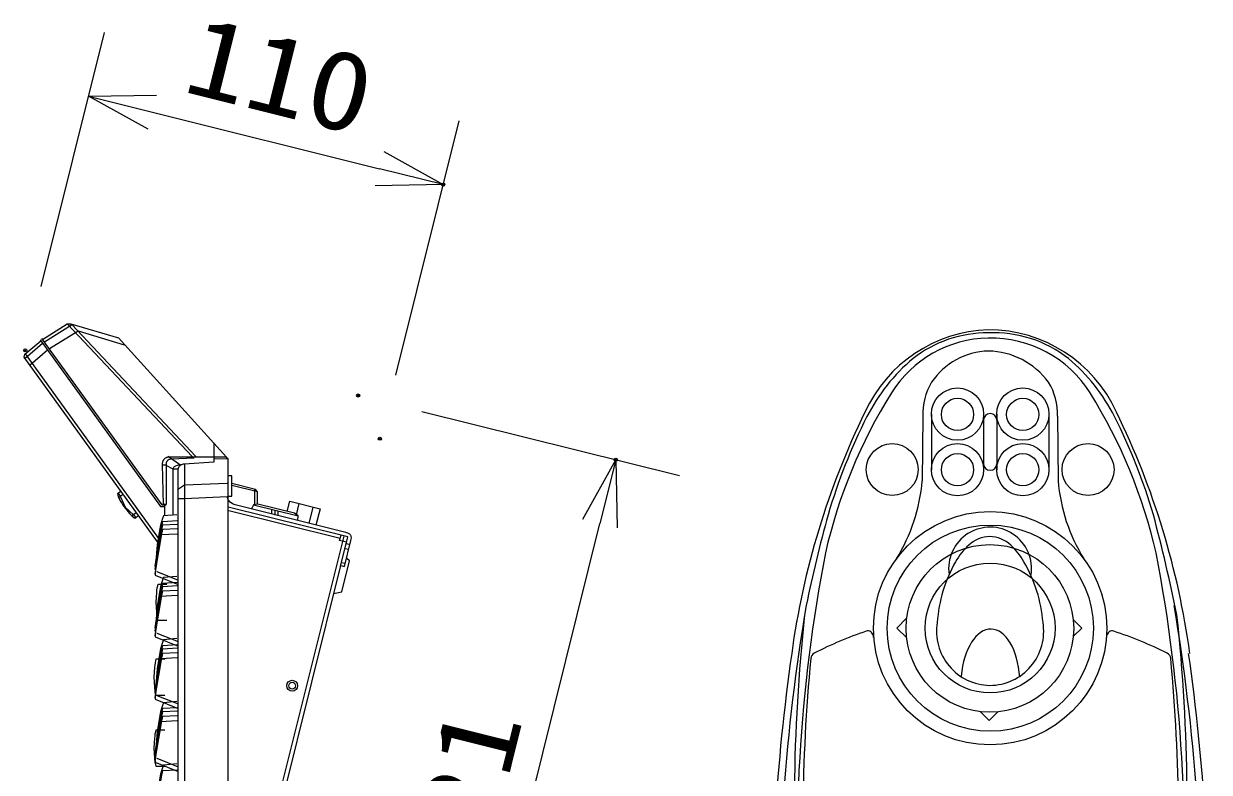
# Model space of a CAD drawing. Units: millimetres, scale not verified. Extents: x -63 to 63, y -56 to 57.
# Drawn here: x -13.68 to 22.41, y 9.16 to 31.95 of the extents above; entities that cross this region are included whole.
import ezdxf
from ezdxf.enums import TextEntityAlignment as Align

# ---------------------------------------------------------------- set-up
doc = ezdxf.new("R2010")
doc.units = ezdxf.units.MM
doc.header["$LTSCALE"] = 0.189787
doc.header["$PDMODE"] = 32
doc.header["$PDSIZE"] = 0.0949
for name, color, linetype in [('0-2_GAIKEI', 1, 'Continuous'), ('0-3_WAKU', 7, 'Continuous'), ('0-4_DEFPOINTS', 7, 'Continuous')]:
    doc.layers.add(name, color=color, linetype=linetype)
doc.styles.add('ＭＳ ゴシック', font='')
doc.styles.get('ＭＳ ゴシック').set_extended_font_data('MS Gothic')

# ---------------------------------------------------------------- blocks, each defined once
blk = doc.blocks.new('_OPEN30')
at = {"layer": '0-3_WAKU'}
blk.add_line((0, 0), (-1, 0), dxfattribs=at)
blk.add_lwpolyline([(-1, 0.26795), (0, 0), (-1, -0.26795)], dxfattribs=at)

msp = doc.modelspace()

# ---------------------------------------------------------------- linework, layer by layer
at = {"layer": '0-2_GAIKEI', "color": 7}
for p, q in [((-13.1144, 22.342), (-12.3596, 22.8137)), ((-13.0487, 22.2653), (-12.2232, 22.7789)), ((-12.3596, 22.8137), (-12.2517, 22.8136)), ((-12.338, 22.7925), (-8.5583, 18.7769)), ((-12.2517, 22.8136), (-10.7963, 22.3856)), ((-12.2203, 22.7923), (-8.4404, 18.7769)), ((-12.8988, 22.0607), (-12.0276, 22.5996)), ((-12.0276, 22.5996), (-10.6214, 22.1784)), ((-10.7963, 22.3856), (-7.5088, 18.7556)), ((-13.6474, 21.8892), (-13.1603, 22.3005)), ((-13.64, 21.7723), (-13.1095, 22.2239)), ((-13.4903, 21.5677), (-12.9596, 22.0195)), ((-13.1801, 22.3309), (-9.5153, 17.2532)), ((-13.1398, 22.3725), (-9.4778, 17.3068)), ((-13.6692, 21.8026), (-13.6474, 21.8892)), ((-9.6124, 16.1743), (-13.6692, 21.8026)), ((-9.5685, 16.2767), (-13.6253, 21.9053)), ((13.6833, 19.9994), (13.6676, 18.0377)), ((17.7905, 19.9994), (17.8063, 18.0377)), ((-7.8978, 19.1882), (-7.8978, 18.6051)), ((-8.8983, 18.5008), (-9.2838, 18.7715)), ((-9.2348, 18.7677), (-7.5304, 18.7677)), ((-8.492, 18.7197), (-9.1899, 18.6989)), ((-7.8978, 18.7096), (-7.4734, 18.7093)), ((-9.0025, 18.3862), (-9.1379, 18.3861)), ((-9.0025, 17.7717), (-8.7835, 17.9085)), ((-8.7835, 17.9085), (-7.4918, 17.9592)), ((-6.5695, 17.6949), (-7.3499, 17.8895)), ((-6.6298, 17.7708), (-7.347, 17.9499)), ((-6.6481, 17.3061), (-6.6485, 17.7697)), ((-8.7835, 17.4916), (-9.0025, 17.4916)), ((-7.4918, 17.5526), (-8.7835, 17.4916)), ((-7.4734, 17.5143), (-7.4734, 3.7279)), ((-6.5522, 17.3249), (-6.6911, 17.3045)), ((-5.444, 17.0487), (-6.5522, 17.3249)), ((-5.6624, 17.1031), (-5.5851, 17.4131)), ((-5.5851, 17.4131), (-4.6612, 17.1826)), ((-5.3785, 16.9955), (-5.2926, 17.3399)), ((-9.5153, 17.2532), (-9.3857, 17.2532)), ((-9.4778, 17.3068), (-9.3483, 17.3071)), ((-9.3825, 16.9838), (-9.3825, 17.3134)), ((-4.0511, 16.2765), (-7.4782, 17.1314)), ((-3.8179, 16.3288), (-7.4576, 17.2364)), ((-6.6911, 17.3045), (-6.7527, 17.1797)), ((-6.6911, 17.3045), (-5.3309, 16.9653)), ((-6.1286, 17.0181), (-6.1301, 17.1587)), ((-6.0309, 16.9937), (-6.0325, 17.1345)), ((-5.9334, 16.9696), (-5.935, 17.11)), ((-5.3309, 16.9653), (-5.444, 17.0487)), ((-5.3348, 16.8264), (-5.3309, 16.9653)), ((-4.8793, 17.2368), (-5.0039, 16.7376)), ((-4.6612, 17.1826), (-4.7857, 16.6832)), ((-3.9393, 16.3533), (-7.1914, 3.3092)), ((-4.0423, 15.4294), (-3.8179, 16.3288)), ((-3.8975, 15.9797), (-3.7886, 15.9526)), ((-3.8607, 16.1279), (-3.7519, 16.1007)), ((-4.0043, 15.551), (-3.8955, 15.5239)), ((-3.7609, 15.6027), (-3.8472, 15.6739)), ((-7.9965, -0.46), (-4.0283, 15.456))]:
    msp.add_line(p, q, dxfattribs=at)
at = {"layer": '0-2_GAIKEI'}
for p, q in [((13.9486, 20.0664), (13.9486, 18.3731)), ((15.538, 20.0664), (15.538, 18.3731)), ((15.9358, 20.0664), (15.9358, 18.3731)), ((17.5252, 20.0664), (17.5252, 18.3731)), ((-10.6581, 17.6182), (-10.8049, 17.5123)), ((-10.5902, 17.236), (-10.338, 17.0041)), ((-10.2572, 17.062), (-10.404, 16.9561)), ((-10.338, 17.0041), (-10.2738, 16.9145)), ((-10.2977, 16.8974), (-10.1878, 16.9766)), ((-9.4508, 16.798), (-9.0068, 16.8222)), ((-9.4507, 16.6957), (-9.0068, 16.7203)), ((-9.5187, 16.4006), (-9.0068, 16.4246)), ((-9.4507, 16.5592), (-9.0069, 16.5836)), ((-9.6323, 15.2754), (-8.9849, 15.0144)), ((-9.4508, 14.9227), (-9.0069, 14.9472)), ((-9.4508, 14.8205), (-9.0068, 14.845)), ((-9.519, 14.5253), (-9.0068, 14.5492)), ((-9.4507, 14.6841), (-9.0069, 14.7085)), ((-9.6323, 13.4007), (-8.9849, 13.1393)), ((-9.4507, 13.0267), (-9.0068, 13.051)), ((-9.5189, 12.6292), (-9.0068, 12.6535)), ((-9.4507, 12.7878), (-9.0068, 12.8124)), ((-9.4506, 12.9244), (-9.0072, 12.9489)), ((-9.6503, 12.6127), (-9.3847, 12.6126)), ((-9.678, 11.3906), (-8.9849, 11.1065)), ((-9.678, 11.3906), (-8.9849, 11.1065)), ((-9.6324, 11.5042), (-8.9849, 11.2432)), ((-9.4508, 11.0075), (-9.0068, 11.0319)), ((-9.4508, 10.8712), (-9.0068, 10.8956)), ((-9.4507, 11.1096), (-9.0068, 11.1342)), ((-9.519, 10.7123), (-9.0068, 10.7364)), ((-9.6324, 9.5874), (-8.9849, 9.326)), ((-9.4507, 9.2122), (-9.0068, 9.2366))]:
    msp.add_line(p, q, dxfattribs=at)
at = {"layer": '0-2_GAIKEI', "color": 7}
for points in [[(-9.3825, 17.3134), (-9.428, 17.3133), (-9.462, 18.5294), (-9.4615, 18.5396), (-9.4605, 18.5514), (-9.4584, 18.5666), (-9.455, 18.5847), (-9.45, 18.6048), (-9.4429, 18.6263), (-9.4386, 18.6374), (-9.4336, 18.6486), (-9.4279, 18.6597), (-9.4215, 18.6708), (-9.4144, 18.6817), (-9.4065, 18.6923), (-9.3978, 18.7026), (-9.3882, 18.7124), (-9.3776, 18.7218), (-9.3661, 18.7305), (-9.3537, 18.7385), (-9.3401, 18.7457), (-9.3255, 18.7521), (-9.3098, 18.7575), (-9.2929, 18.7618), (-9.2748, 18.765), (-9.2555, 18.767), (-9.2348, 18.7677)], [(-7.5304, 18.7677), (-7.4737, 18.711), (-7.4734, 17.5143)], [(-9.1379, 18.3861), (-9.3671, 18.5114), (-9.4712, 18.5114)], [(-9.1899, 18.6989), (-9.1975, 18.6981), (-9.2061, 18.6968), (-9.2173, 18.6945), (-9.2304, 18.6911), (-9.245, 18.6863), (-9.2605, 18.6799), (-9.2684, 18.676), (-9.2763, 18.6716), (-9.2841, 18.6667), (-9.2918, 18.6612), (-9.2994, 18.6552), (-9.3067, 18.6486), (-9.3136, 18.6413), (-9.3202, 18.6334), (-9.3263, 18.6248), (-9.3319, 18.6154), (-9.3368, 18.6054), (-9.3412, 18.5945), (-9.3447, 18.5828), (-9.3475, 18.5703), (-9.3494, 18.5569), (-9.3504, 18.5427), (-9.3503, 18.5275), (-9.3492, 18.5114), (-9.3491, 17.3133), (-9.4294, 17.3134)], [(-9.1378, 17.0008), (-9.1379, 18.3758), (-9.1347, 18.4033), (-9.1258, 18.4274), (-9.1119, 18.4483), (-9.0939, 18.4662), (-9.0726, 18.4814), (-9.0489, 18.494), (-8.9972, 18.5127), (-8.9456, 18.524), (-8.9006, 18.5298), (-8.8566, 18.5322)], [(-7.8978, 18.6051), (-8.7941, 18.5424), (-8.8289, 18.5402), (-8.8594, 18.5339), (-8.8858, 18.5241), (-8.9084, 18.5115), (-8.9276, 18.4965), (-8.9436, 18.4798), (-8.9567, 18.4619), (-8.9672, 18.4434), (-8.9815, 18.4071), (-8.9888, 18.3754), (-8.9919, 18.3445)], [(-8.7835, 18.5426), (-8.7835, 3.8638), (-8.7539, 3.3491), (-8.6872, 2.8412), (-8.575, 2.2484)], [(-8.9919, 18.3445), (-8.9919, 3.8946), (-8.9561, 3.3634), (-8.8773, 2.8242), (-8.7629, 2.2381), (-8.686, 1.9869), (-8.6206, 1.897), (-8.5231, 1.8531)], [(-6.5691, 17.3292), (-6.568, 17.7006), (-6.6298, 17.7708)], [(-3.8817, 16.4611), (-7.249, 17.3005), (-7.3262, 17.3323), (-7.4003, 17.3861), (-7.4555, 17.4546), (-7.4711, 17.4922), (-7.4761, 17.5308)], [(-3.8575, 16.1705), (-4.0646, 16.2222), (-4.0237, 16.3856)], [(-4.0283, 15.456), (-3.9192, 15.4286), (-3.7237, 16.2133), (-3.7135, 16.2597), (-3.7085, 16.3008), (-3.7105, 16.3371), (-3.7145, 16.3536), (-3.7209, 16.369), (-3.7299, 16.3834), (-3.7416, 16.3969), (-3.7564, 16.4096), (-3.7742, 16.4213), (-3.7955, 16.4323), (-3.8204, 16.4426), (-3.8817, 16.4611)], [(-4.252, 14.6074), (-3.996, 14.6589), (-3.7609, 15.6027)]]:
    msp.add_lwpolyline(points, dxfattribs=at)
msp.add_lwpolyline([(-7.4658, 17.5678), (-7.3505, 17.5678), (-7.3503, 18.1854), (-7.4658, 18.1853)], close=True, dxfattribs=at)
at = {"layer": '0-2_GAIKEI'}
for points in [[(-10.7206, 17.7164), (-10.8309, 17.6368), (-10.8212, 17.5963), (-10.8058, 17.5521), (-10.7853, 17.5048), (-10.7603, 17.455), (-10.7313, 17.4034), (-10.6988, 17.3507), (-10.6633, 17.2973), (-10.6254, 17.2441), (-10.5855, 17.1915), (-10.5443, 17.1404), (-10.5023, 17.0912), (-10.4599, 17.0446), (-10.4177, 17.0013), (-10.3763, 16.9619), (-10.3361, 16.9271), (-10.2977, 16.8974)], [(-10.8067, 17.6546), (-10.7424, 17.5651), (-10.5902, 17.236)], [(-9.0189, 17.0025), (-9.428, 16.9682), (-9.4589, 16.884), (-9.4876, 16.7896), (-9.5143, 16.6865), (-9.5389, 16.5759), (-9.5819, 16.3379), (-9.6168, 16.0865), (-9.6438, 15.8324), (-9.6629, 15.5864), (-9.6743, 15.3593), (-9.6781, 15.162), (-8.9849, 14.8778)], [(-9.0189, 17.0025), (-9.428, 16.9682), (-9.4589, 16.884), (-9.4876, 16.7896), (-9.5143, 16.6865), (-9.5389, 16.5759), (-9.5819, 16.3379), (-9.6168, 16.0865), (-9.6438, 15.8324), (-9.6629, 15.5864), (-9.6743, 15.3593), (-9.6781, 15.162), (-8.9849, 14.8778)], [(-9.6781, 15.4348), (-9.6088, 15.8891), (-9.5429, 16.2911), (-9.4878, 16.6058), (-9.4508, 16.798)], [(-9.6781, 15.3326), (-9.6089, 15.7867), (-9.5429, 16.1887), (-9.4877, 16.5034), (-9.4507, 16.6957)], [(-9.6781, 15.196), (-9.6088, 15.6503), (-9.5429, 16.0524), (-9.4878, 16.367), (-9.4507, 16.5592)], [(-9.0187, 15.127), (-9.4279, 15.0931), (-9.4588, 15.0088), (-9.4875, 14.9144), (-9.5142, 14.8112), (-9.5388, 14.7007), (-9.5819, 14.4627), (-9.6168, 14.2113), (-9.6438, 13.9572), (-9.6629, 13.7113), (-9.6743, 13.4842), (-9.6781, 13.2869), (-8.9849, 13.0026)], [(-9.0187, 15.127), (-9.4279, 15.0931), (-9.4588, 15.0088), (-9.4875, 14.9144), (-9.5142, 14.8112), (-9.5388, 14.7007), (-9.5819, 14.4627), (-9.6168, 14.2113), (-9.6438, 13.9572), (-9.6629, 13.7113), (-9.6743, 13.4842), (-9.6781, 13.2869), (-8.9849, 13.0026)], [(-9.678, 13.5595), (-9.6087, 14.0137), (-9.5428, 14.4158), (-9.4878, 14.7305), (-9.4508, 14.9227)], [(-9.678, 13.4571), (-9.6088, 13.9115), (-9.5429, 14.3135), (-9.4878, 14.6283), (-9.4508, 14.8205)], [(-9.3248, 13.7791), (-9.5905, 13.7788), (-9.6041, 13.8376), (-9.6159, 13.901), (-9.634, 14.0387), (-9.6448, 14.1866), (-9.6485, 14.3395), (-9.6448, 14.492), (-9.634, 14.6387), (-9.6258, 14.7082), (-9.6159, 14.7743), (-9.6041, 14.8363), (-9.5905, 14.8936), (-9.3246, 14.8939)], [(-9.678, 13.3207), (-9.6088, 13.7749), (-9.5429, 14.177), (-9.4878, 14.4918), (-9.4507, 14.6841)], [(13.197, 13.859), (12.8921, 13.554), (13.1959, 13.2502)], [(18.2831, 13.795), (18.524, 13.554), (18.2839, 13.3139)], [(-9.0189, 13.2314), (-9.4279, 13.1969), (-9.4588, 13.1126), (-9.4875, 13.0183), (-9.5142, 12.9152), (-9.5388, 12.8046), (-9.5819, 12.5667), (-9.6168, 12.3153), (-9.6438, 12.0611), (-9.6629, 11.8151), (-9.6742, 11.588), (-9.678, 11.3906)], [(-9.0189, 13.2314), (-9.4279, 13.1969), (-9.4588, 13.1126), (-9.4875, 13.0183), (-9.5142, 12.9152), (-9.5388, 12.8046), (-9.5819, 12.5667), (-9.6168, 12.3153), (-9.6438, 12.0611), (-9.6629, 11.8151), (-9.6742, 11.588), (-9.678, 11.3906)], [(-9.678, 11.6634), (-9.6087, 12.1176), (-9.5429, 12.5196), (-9.4878, 12.8344), (-9.4507, 13.0267)], [(-9.678, 11.5611), (-9.6089, 12.0154), (-9.543, 12.4175), (-9.4878, 12.7322), (-9.4506, 12.9244)], [(-9.6777, 11.4247), (-9.6086, 11.8789), (-9.5428, 12.281), (-9.4877, 12.5957), (-9.4507, 12.7878)], [(-9.3846, 11.4975), (-9.6505, 11.4977), (-9.664, 11.5565), (-9.6758, 11.6198), (-9.6939, 11.7575), (-9.7047, 11.9055), (-9.7083, 12.0584), (-9.7047, 12.2109), (-9.6938, 12.3576), (-9.6857, 12.4272), (-9.6757, 12.4934), (-9.6639, 12.5554), (-9.6503, 12.6127)], [(-9.0187, 11.3141), (-9.4279, 11.2796), (-9.4588, 11.1954), (-9.4875, 11.1011), (-9.5142, 10.998), (-9.5388, 10.8875), (-9.5819, 10.6496), (-9.6168, 10.3982), (-9.6438, 10.1441), (-9.6629, 9.8981), (-9.6742, 9.671), (-9.678, 9.4736), (-8.9849, 9.1896)], [(-9.0187, 11.3141), (-9.4279, 11.2796), (-9.4588, 11.1954), (-9.4875, 11.1011), (-9.5142, 10.998), (-9.5388, 10.8875), (-9.5819, 10.6496), (-9.6168, 10.3982), (-9.6438, 10.1441), (-9.6629, 9.8981), (-9.6742, 9.671), (-9.678, 9.4736), (-8.9849, 9.1896)], [(-9.6781, 9.7465), (-9.6089, 10.2008), (-9.543, 10.6029), (-9.4878, 10.9175), (-9.4507, 11.1096)], [(-9.6781, 9.6441), (-9.6089, 10.0984), (-9.5431, 10.5005), (-9.4879, 10.8152), (-9.4508, 11.0075)], [(-9.678, 9.5077), (-9.6088, 9.962), (-9.543, 10.3642), (-9.4878, 10.6789), (-9.4508, 10.8712)], [(15.437, 11.0094), (15.7081, 10.7382), (15.9726, 11.0027)], [(-9.3847, 9.3367), (-9.6505, 9.337), (-9.664, 9.3957), (-9.6758, 9.459), (-9.6938, 9.5967), (-9.7047, 9.7445), (-9.7083, 9.8974), (-9.7047, 10.0498), (-9.6938, 10.1966), (-9.6857, 10.2661), (-9.6758, 10.3323), (-9.664, 10.3944), (-9.6505, 10.4517), (-9.3846, 10.4516)], [(-9.0187, 9.4169), (-9.4279, 9.3821), (-9.4588, 9.2979), (-9.4875, 9.2036), (-9.5142, 9.1005), (-9.5388, 8.99), (-9.5819, 8.7521), (-9.6169, 8.5007), (-9.6438, 8.2466), (-9.663, 8.0006), (-9.6743, 7.7734), (-9.6781, 7.576), (-8.9849, 7.2921)], [(-9.0187, 9.4169), (-9.4279, 9.3821), (-9.4588, 9.2979), (-9.4875, 9.2036), (-9.5142, 9.1005), (-9.5388, 8.99), (-9.5819, 8.7521), (-9.6169, 8.5007), (-9.6438, 8.2466), (-9.663, 8.0006), (-9.6743, 7.7734), (-9.6781, 7.576), (-8.9849, 7.2921)], [(-9.6781, 7.8488), (-9.6089, 8.3032), (-9.543, 8.7053), (-9.4878, 9.02), (-9.4507, 9.2122)]]:
    msp.add_lwpolyline(points, dxfattribs=at)
for centre, radius in [((14.7433, 20.0664), 0.7947), ((16.7305, 20.0664), 0.7947), ((14.7433, 20.0561), 0.491), ((16.7305, 20.0561), 0.491), ((12.7558, 18.3778), 0.7903), ((14.7433, 18.3731), 0.7947), ((16.7305, 18.3731), 0.7947), ((18.718, 18.3778), 0.7903), ((14.7433, 18.3731), 0.491), ((16.7305, 18.3731), 0.491), ((15.7407, 13.5501), 3.1387), ((15.7294, 13.5431), 2.551), ((15.7351, 13.5535), 1.9771), ((-5.5101, 11.7974), 0.1666), ((-5.51, 11.7974), 0.1042)]:
    msp.add_circle(centre, radius, dxfattribs=at)
at = {"layer": '0-2_GAIKEI', "color": 7}
msp.add_circle((15.7351, 13.5462), 3.5514, dxfattribs=at)
for centre, radius, start, end in [((15.82, 18.3524), 4.2785, 91.85793, 155.50567), ((15.7423, 18.8282), 3.5515, 90.98447, 148.02824), ((15.6901, 18.3524), 4.2785, 24.49433, 90.11815), ((15.7678, 18.8282), 3.5515, 31.97176, 91.39595), ((15.7294, 19.8536), 2.1312, 91.29544, 146.30976), ((15.6376, 19.6477), 2.337, 36.43967, 88.93042), ((15.56, 20.0594), 1.8777, 148.66836, 181.83253), ((15.9138, 20.0594), 1.8777, 358.16747, 31.33164), ((26.239, 12.2928), 15.9164, 148.07853, 167.10993), ((5.271, 12.2928), 15.9164, 12.89007, 31.92147), ((33.6739, 9.5076), 24.2014, 153.97493, 172.22171), ((-2.1639, 9.5076), 24.2014, 7.77829, 26.02507), ((8.4285, 18.4512), 5.2554, 327.92451, 355.4875), ((23.0454, 18.4512), 5.2554, 184.5125, 212.07549), ((57.2287, 6.821), 47.3722, 169.0205, 184.23121), ((-25.7187, 6.821), 47.3722, 355.76879, 10.9795), ((15.5911, 2.6543), 11.3933, 108.54425, 117.20598), ((12.0203, 13.3101), 0.1552, 56.93806, 109.85759), ((11.9415, 13.2543), 0.2475, 1.83662, 48.67882), ((19.524, 13.2543), 0.2475, 131.32118, 178.16338), ((19.4452, 13.3101), 0.1552, 70.14241, 123.06194), ((15.7909, 2.1026), 11.9433, 63.45772, 71.91757), ((72.6776, 3.8525), 63.6124, 171.9296, 181.01737), ((10.4736, 12.6093), 0.2, 117.20598, 174.58986), ((21.0364, 12.6093), 0.2, 5.41014, 62.79402), ((-41.2044, 3.8525), 63.6124, 358.98263, 8.0704)]:
    msp.add_arc(centre, radius, start, end, dxfattribs=at)
at = {"layer": '0-2_GAIKEI'}
for centre, radius, start, end in [((15.6601, 18.8655), 3.6752, 89.67123, 128.13379), ((15.8499, 18.8655), 3.6752, 51.86621, 92.62978), ((16.9754, 17.4635), 5.5927, 129.86282, 153.14426), ((14.5346, 17.4635), 5.5927, 26.85574, 50.13718), ((28.3564, 11.7764), 18.3155, 153.35575, 163.42066), ((15.7369, 19.8812), 0.1989, 0, 180), ((3.1536, 11.7764), 18.3155, 16.57934, 26.64425), ((15.7369, 18.5534), 0.1989, 180, 0), ((56.5472, 4.4885), 47.4257, 164.70042, 168.13148), ((-34.8501, 2.3658), 57.4535, 11.64201, 14.75927), ((15.7353, 15.3637), 1.261, 350.53906, 188.34298), ((15.7544, 15.3638), 0.9779, 91.6909, 132.84689), ((15.6967, 15.3638), 0.9779, 47.15311, 88.3091), ((16.4302, 14.5993), 1.9982, 132.1452, 150.85298), ((15.0209, 14.5993), 1.9982, 29.14702, 47.8548), ((18.4746, 13.4173), 4.3596, 150.37262, 175.96434), ((12.9737, 13.3675), 4.3869, 4.66321, 30.17486), ((71.0998, 4.0059), 61.8178, 170.46841, 181.17881), ((-39.6266, 4.0059), 61.8178, 358.82119, 9.53159), ((64.2158, 8.118), 54.4415, 173.84018, 185.04996), ((15.7513, 13.4553), 1.6475, 170.61066, 269.10676), ((15.7207, 13.4553), 1.6475, 270.17144, 9.38934), ((-32.7058, 8.118), 54.4415, 354.95004, 6.15982), ((63.5151, 7.5859), 53.4789, 174.58986, 184.55672), ((-32.0051, 7.5859), 53.4789, 355.44328, 5.41014)]:
    msp.add_arc(centre, radius, start, end, dxfattribs=at)
msp.add_ellipse((15.7417, 11.8086), major_axis=(0.0227, 1.7132), ratio=0.526883, start_param=4.8664052, end_param=7.6958064, dxfattribs=at)
at = {"layer": '0-3_WAKU', "color": 3}
for p, q in [((-13.1511, 23.9468), (-11.2219, 31.6844)), ((-9.7652, 29.2599), (-2.8528, 27.5365)), ((-2.3575, 21.256), (-0.4284, 28.9932)), ((-1.5608, 20.1489), (6.2847, 18.1928)), ((-0.5582, -0.985), (3.8602, 16.7361))]:
    msp.add_line(p, q, dxfattribs=at)
at = {"layer": '0-4_DEFPOINTS'}
for p in [(-0.9122, 27.0527), (-13.635, 22.0063), (-3.5014, 20.6328), (-2.8414, 19.3154), (4.3441, 18.6767)]:
    msp.add_point(p, dxfattribs=at)

# ---------------------------------------------------------------- block references
at = {"layer": '0-3_WAKU', "xscale": 2, "yscale": 2}
for p, rotation in [((-11.7058, 29.7438), 166), ((-0.9122, 27.0527), 346), ((4.3441, 18.6767), 76)]:
    msp.add_blockref('_OPEN30', p, dxfattribs=dict(at, rotation=rotation))

# ---------------------------------------------------------------- texts
at = {"layer": '0-3_WAKU', "color": 3, "style": 'ＭＳ ゴシック', "width": 1.15}
for s, rotation, p in [('110', 346, (-9.0839, 29.203)), ('221', 76, (0.8462, 5.1006))]:
    msp.add_text(s, height=2.406, rotation=rotation, dxfattribs=at).set_placement(p, align=Align.BOTTOM_LEFT)

doc.saveas('drawing.dxf')
